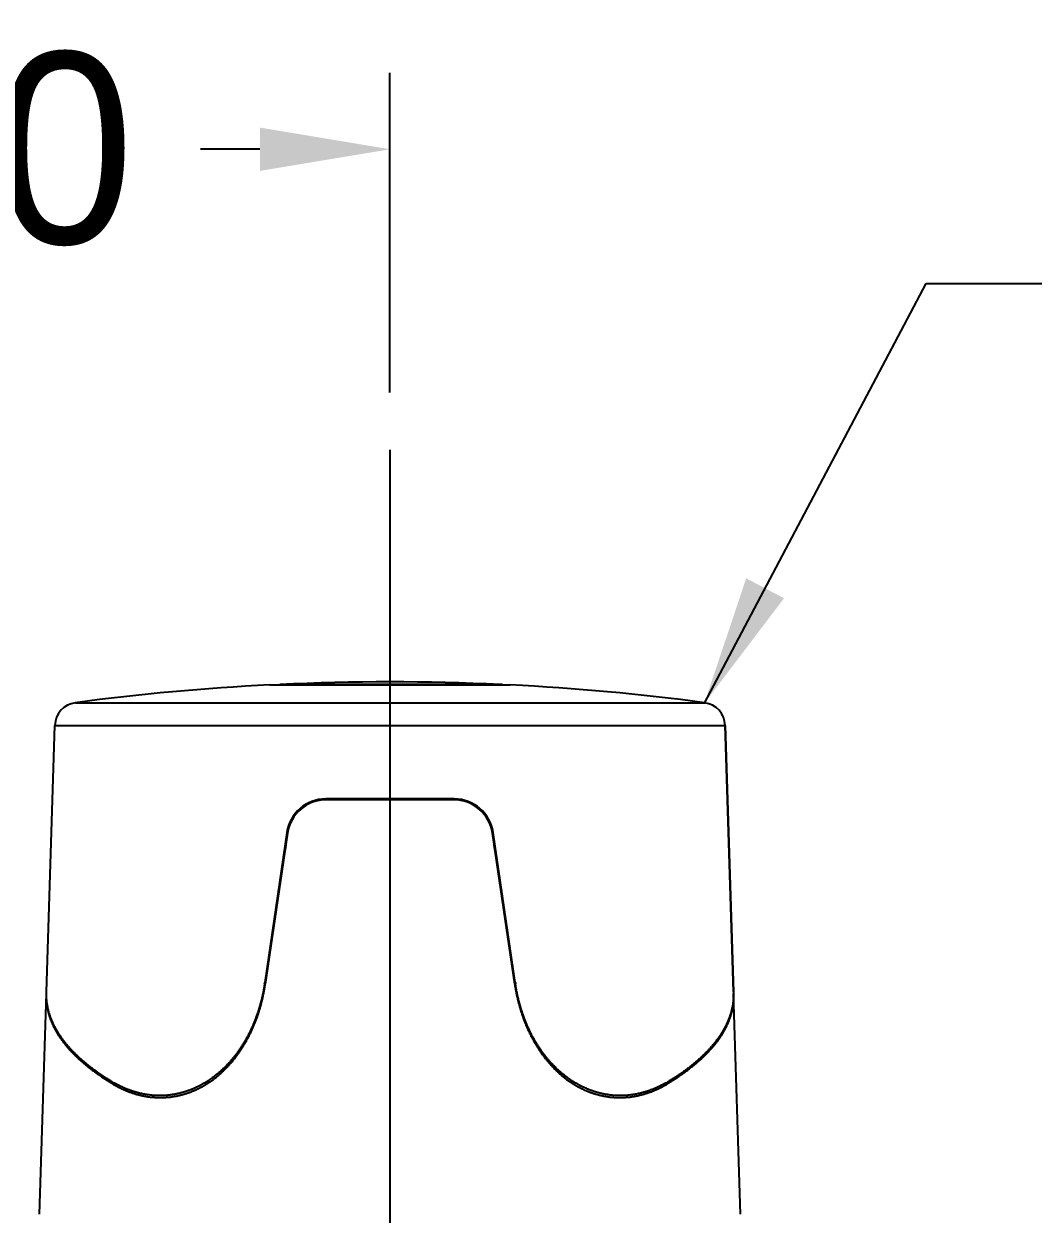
# Model space of a CAD drawing. Header units: millimetres. Extents: x 0 to 5600, y -67 to 2530.
# Drawn here: x 5175.9 to 5307.9, y 992.4 to 1148.1 of the extents above; entities that cross this region are included whole.
import ezdxf
from ezdxf.lldxf.tags import DXFTag

# ---------------------------------------------------------------- set-up
doc = ezdxf.new("R2010")
doc.units = ezdxf.units.MM
for name, color, linetype in [('내부선 및 부속', 4, 'Continuous'), ('중심선', 1, 'DASHED'), ('치수선', 7, 'Continuous')]:
    doc.layers.add(name, color=color, linetype=linetype)
doc.styles.add('____', font='')
doc.styles.get('____').set_extended_font_data('굴림')
tags = doc.linetypes.add('DASHED', pattern=[25.72, 12.86, -12.86]).pattern_tags.tags
tags[6:7] = [DXFTag(74, 4), DXFTag(75, 0), DXFTag(340, '0'), DXFTag(46, 0.0), DXFTag(50, 0.0), DXFTag(44, 0.0), DXFTag(45, 0.0)]
tags[4:5] = [DXFTag(74, 4), DXFTag(75, 0), DXFTag(340, '0'), DXFTag(46, 0.0), DXFTag(50, 0.0), DXFTag(44, 0.0), DXFTag(45, 0.0)]
doc.dimstyles.new('MSADIM', dxfattribs={"dimtxt": 33, "dimasz": 17, "dimexe": 10, "dimexo": 7.5, "dimgap": 10, "dimtad": 0, "dimtih": 1, "dimtoh": 1, "dimdec": 0, "dimzin": 1, "dimdsep": 46, "dimtxsty": '____', "dimcen": 11.25, "dimadec": 0, "dimazin": 0, "dimtfac": 1, "dimtdec": 0, "dimtix": 1, "dimtmove": 0, "dimatfit": 3, "dimfxl": 1, "dimtolj": 1, "dimtzin": 1, "dimarcsym": 0})

# ---------------------------------------------------------------- blocks, each defined once
blk = doc.blocks.new('*D25')
at = {"layer": '치수선', "color": 0, "linetype": 'Continuous', "lineweight": -2, "transparency": 16777216}
for p, q in [((5103.78, 991.99), (5103.78, 1141.66)), ((5223.78, 1099.84), (5223.78, 1141.66)), ((5120.78, 1131.66), (5127.13, 1131.66)), ((5206.78, 1131.66), (5199, 1131.66))]:
    blk.add_line(p, q, dxfattribs=at)
at = {"layer": '치수선', "color": 0, "linetype": 'Continuous', "transparency": 16777216}
for points in [[(5120.78, 1134.49), (5120.78, 1128.83), (5103.78, 1131.66)], [(5206.78, 1134.49), (5206.78, 1128.83), (5223.78, 1131.66)]]:
    blk.add_solid(points, dxfattribs=at)
at = {"layer": '치수선', "color": 0, "linetype": 'Continuous', "transparency": 16777216, "insert": (5163.07, 1131.66), "char_height": 25, "attachment_point": 5, "style": '____'}
blk.add_mtext('\\A1;120', dxfattribs=at)

msp = doc.modelspace()

# ---------------------------------------------------------------- linework, layer by layer
at = {"layer": '내부선 및 부속', "linetype": 'Continuous'}
for p, q in [((5208.07, 1061.61), (5239.5, 1061.61)), ((5238.2, 1061.68), (5209.36, 1061.68)), ((5182.65, 1059.28), (5264.92, 1059.28)), ((5178.87, 1021.49), (5179.97, 1056.33)), ((5179.97, 1056.33), (5267.59, 1056.33)), ((5267.59, 1056.33), (5268.69, 1021.49)), ((5268.69, 1021.49), (5267.59, 1056.33)), ((5232.18, 1046.71), (5215.38, 1046.71)), ((5232.09, 1046.61), (5215.47, 1046.61)), ((5210.3, 1042.33), (5207.41, 1022.71)), ((5210.39, 1042.23), (5207.48, 1022.47)), ((5240.08, 1022.47), (5237.17, 1042.23)), ((5240.15, 1022.71), (5237.26, 1042.33)), ((5177.95, 992.41), (5178.87, 1021.27)), ((5269.61, 992.41), (5268.7, 1021.27)), ((5187.58, 1009.42), (5187.61, 1009.64)), ((5259.95, 1009.64), (5259.99, 1009.42))]:
    msp.add_line(p, q, dxfattribs=at)
at = {"layer": '내부선 및 부속', "linetype": 'Continuous', "flags": 128}
for points in [[(5210.16, 1040.66), (5210.16, 1040.65), (5210.16, 1040.63), (5210.16, 1040.62), (5210.15, 1040.6), (5210.15, 1040.58), (5210.15, 1040.57), (5210.15, 1040.55), (5210.14, 1040.54), (5210.14, 1040.52), (5210.14, 1040.51), (5210.14, 1040.49), (5210.13, 1040.48), (5210.13, 1040.46), (5210.13, 1040.45), (5210.13, 1040.43), (5210.13, 1040.42), (5210.12, 1040.4), (5210.12, 1040.38), (5210.12, 1040.37), (5210.12, 1040.35), (5210.11, 1040.34), (5210.11, 1040.32), (5210.11, 1040.31), (5210.11, 1040.29), (5210.1, 1040.28), (5210.1, 1040.26), (5210.1, 1040.25), (5210.1, 1040.23), (5210.09, 1040.21), (5210.09, 1040.2), (5210.09, 1040.18), (5210.08, 1040.17), (5210.08, 1040.15), (5210.08, 1040.14), (5210.08, 1040.12), (5210.07, 1040.11), (5210.07, 1040.09), (5210.07, 1040.08), (5210.07, 1040.06), (5210.06, 1040.04), (5210.06, 1040.03), (5210.06, 1040.01), (5210.06, 1040), (5210.05, 1039.98), (5210.05, 1039.97), (5210.05, 1039.95), (5210.04, 1039.94), (5210.04, 1039.92), (5210.04, 1039.91), (5210.04, 1039.89), (5210.03, 1039.87), (5210.03, 1039.86), (5210.03, 1039.84), (5210.03, 1039.83), (5210.02, 1039.81), (5210.02, 1039.8), (5210.02, 1039.78), (5210.01, 1039.77), (5210.01, 1039.75), (5210.01, 1039.73), (5210, 1039.72), (5210, 1039.7), (5210, 1039.69), (5210, 1039.67), (5209.99, 1039.66), (5209.99, 1039.64), (5209.99, 1039.63), (5209.98, 1039.61), (5209.98, 1039.59), (5209.98, 1039.58), (5209.98, 1039.56), (5209.97, 1039.55), (5209.97, 1039.53), (5209.97, 1039.52), (5209.96, 1039.5), (5209.96, 1039.49), (5209.96, 1039.47), (5209.95, 1039.45), (5209.95, 1039.44), (5209.95, 1039.42), (5209.94, 1039.41), (5209.94, 1039.39), (5209.94, 1039.38), (5209.94, 1039.36), (5209.93, 1039.35), (5209.93, 1039.33), (5209.93, 1039.31), (5209.92, 1039.3), (5209.92, 1039.28), (5209.92, 1039.27), (5209.91, 1039.25), (5209.91, 1039.24), (5209.91, 1039.22), (5209.9, 1039.21), (5209.9, 1039.19)], [(5237.67, 1039.19), (5237.66, 1039.21), (5237.66, 1039.22), (5237.66, 1039.24), (5237.65, 1039.25), (5237.65, 1039.27), (5237.65, 1039.28), (5237.64, 1039.3), (5237.64, 1039.31), (5237.64, 1039.33), (5237.63, 1039.35), (5237.63, 1039.36), (5237.63, 1039.38), (5237.62, 1039.39), (5237.62, 1039.41), (5237.62, 1039.42), (5237.61, 1039.44), (5237.61, 1039.45), (5237.61, 1039.47), (5237.61, 1039.49), (5237.6, 1039.5), (5237.6, 1039.52), (5237.6, 1039.53), (5237.59, 1039.55), (5237.59, 1039.56), (5237.59, 1039.58), (5237.58, 1039.59), (5237.58, 1039.61), (5237.58, 1039.63), (5237.58, 1039.64), (5237.57, 1039.66), (5237.57, 1039.67), (5237.57, 1039.69), (5237.56, 1039.7), (5237.56, 1039.72), (5237.56, 1039.73), (5237.55, 1039.75), (5237.55, 1039.77), (5237.55, 1039.78), (5237.55, 1039.8), (5237.54, 1039.81), (5237.54, 1039.83), (5237.54, 1039.84), (5237.53, 1039.86), (5237.53, 1039.87), (5237.53, 1039.89), (5237.53, 1039.91), (5237.52, 1039.92), (5237.52, 1039.94), (5237.52, 1039.95), (5237.52, 1039.97), (5237.51, 1039.98), (5237.51, 1040), (5237.51, 1040.01), (5237.5, 1040.03), (5237.5, 1040.04), (5237.5, 1040.06), (5237.5, 1040.08), (5237.49, 1040.09), (5237.49, 1040.11), (5237.49, 1040.12), (5237.49, 1040.14), (5237.48, 1040.15), (5237.48, 1040.17), (5237.48, 1040.18), (5237.48, 1040.2), (5237.47, 1040.21), (5237.47, 1040.23), (5237.47, 1040.25), (5237.47, 1040.26), (5237.46, 1040.28), (5237.46, 1040.29), (5237.46, 1040.31), (5237.46, 1040.32), (5237.45, 1040.34), (5237.45, 1040.35), (5237.45, 1040.37), (5237.45, 1040.38), (5237.44, 1040.4), (5237.44, 1040.42), (5237.44, 1040.43), (5237.44, 1040.45), (5237.43, 1040.46), (5237.43, 1040.48), (5237.43, 1040.49), (5237.43, 1040.51), (5237.42, 1040.52), (5237.42, 1040.54), (5237.42, 1040.55), (5237.42, 1040.57), (5237.41, 1040.58), (5237.41, 1040.6), (5237.41, 1040.62), (5237.41, 1040.63), (5237.41, 1040.65), (5237.4, 1040.66)], [(5187.58, 1009.42), (5187.46, 1009.49), (5187.35, 1009.56), (5187.23, 1009.63), (5187.12, 1009.7), (5187.01, 1009.77), (5186.9, 1009.84), (5186.78, 1009.91), (5186.67, 1009.98), (5186.56, 1010.05), (5186.46, 1010.12), (5186.35, 1010.19), (5186.24, 1010.26), (5186.13, 1010.33), (5186.03, 1010.4), (5185.92, 1010.48), (5185.82, 1010.55), (5185.71, 1010.62), (5185.61, 1010.69), (5185.51, 1010.76), (5185.41, 1010.84), (5185.3, 1010.91), (5185.2, 1010.98), (5185.11, 1011.05), (5185.01, 1011.13), (5184.91, 1011.2), (5184.81, 1011.27), (5184.72, 1011.35), (5184.62, 1011.42), (5184.53, 1011.49), (5184.43, 1011.57), (5184.34, 1011.64), (5184.25, 1011.71), (5184.16, 1011.79), (5184.07, 1011.86), (5183.98, 1011.94), (5183.89, 1012.01), (5183.8, 1012.09), (5183.71, 1012.16), (5183.62, 1012.24), (5183.54, 1012.31), (5183.45, 1012.38), (5183.37, 1012.46), (5183.29, 1012.54), (5183.2, 1012.61), (5183.12, 1012.69), (5183.04, 1012.76), (5182.96, 1012.84), (5182.88, 1012.91), (5182.8, 1012.99), (5182.72, 1013.06), (5182.65, 1013.14), (5182.57, 1013.22), (5182.5, 1013.29), (5182.42, 1013.37), (5182.35, 1013.44), (5182.27, 1013.52), (5182.2, 1013.6), (5182.13, 1013.67), (5182.06, 1013.75), (5181.99, 1013.83), (5181.92, 1013.9), (5181.85, 1013.98), (5181.79, 1014.06), (5181.72, 1014.13), (5181.65, 1014.21), (5181.59, 1014.29), (5181.52, 1014.36), (5181.46, 1014.44), (5181.4, 1014.52), (5181.34, 1014.6), (5181.28, 1014.67), (5181.22, 1014.75), (5181.16, 1014.83), (5181.1, 1014.9), (5181.04, 1014.98), (5180.98, 1015.06), (5180.93, 1015.14), (5180.87, 1015.21), (5180.82, 1015.29), (5180.76, 1015.37), (5180.71, 1015.45), (5180.66, 1015.52), (5180.61, 1015.6), (5180.56, 1015.68), (5180.51, 1015.75), (5180.46, 1015.83), (5180.41, 1015.91), (5180.36, 1015.99), (5180.31, 1016.06), (5180.27, 1016.14), (5180.22, 1016.22), (5180.18, 1016.3), (5180.13, 1016.37), (5180.09, 1016.45), (5180.05, 1016.53), (5180.01, 1016.61), (5179.97, 1016.68), (5179.93, 1016.76), (5179.89, 1016.84), (5179.85, 1016.92), (5179.85, 1016.92), (5179.81, 1016.99), (5179.78, 1017.07), (5179.74, 1017.15), (5179.7, 1017.22), (5179.67, 1017.3), (5179.64, 1017.38), (5179.6, 1017.46), (5179.57, 1017.53), (5179.54, 1017.61), (5179.51, 1017.69), (5179.48, 1017.76), (5179.45, 1017.84), (5179.42, 1017.92), (5179.39, 1017.99), (5179.37, 1018.07), (5179.34, 1018.15), (5179.31, 1018.22), (5179.29, 1018.3), (5179.27, 1018.38), (5179.24, 1018.45), (5179.22, 1018.53), (5179.2, 1018.61), (5179.18, 1018.68), (5179.16, 1018.76), (5179.14, 1018.83), (5179.12, 1018.91), (5179.1, 1018.99), (5179.08, 1019.06), (5179.06, 1019.14), (5179.05, 1019.21), (5179.03, 1019.29), (5179.02, 1019.36), (5179, 1019.44), (5178.99, 1019.51), (5178.98, 1019.59), (5178.96, 1019.66), (5178.95, 1019.74), (5178.94, 1019.82), (5178.93, 1019.89), (5178.92, 1019.96), (5178.91, 1020.04), (5178.91, 1020.11), (5178.9, 1020.19), (5178.89, 1020.26), (5178.89, 1020.34), (5178.88, 1020.41), (5178.88, 1020.49), (5178.87, 1020.56), (5178.87, 1020.63), (5178.87, 1020.71), (5178.86, 1020.78), (5178.86, 1020.85), (5178.86, 1020.93), (5178.86, 1021), (5178.86, 1021.08), (5178.86, 1021.15), (5178.86, 1021.22), (5178.87, 1021.3), (5178.87, 1021.37), (5178.87, 1021.37)], [(5187.52, 1009.69), (5187.4, 1009.76), (5187.29, 1009.83), (5187.18, 1009.89), (5187.06, 1009.96), (5186.95, 1010.03), (5186.84, 1010.1), (5186.73, 1010.17), (5186.62, 1010.24), (5186.52, 1010.31), (5186.41, 1010.38), (5186.3, 1010.45), (5186.2, 1010.52), (5186.09, 1010.59), (5185.99, 1010.66), (5185.88, 1010.73), (5185.78, 1010.8), (5185.68, 1010.87), (5185.58, 1010.94), (5185.48, 1011.02), (5185.38, 1011.09), (5185.28, 1011.16), (5185.18, 1011.23), (5185.08, 1011.3), (5184.98, 1011.37), (5184.89, 1011.45), (5184.79, 1011.52), (5184.7, 1011.59), (5184.6, 1011.66), (5184.51, 1011.74), (5184.42, 1011.81), (5184.33, 1011.88), (5184.24, 1011.95), (5184.15, 1012.03), (5184.06, 1012.1), (5183.97, 1012.17), (5183.88, 1012.25), (5183.79, 1012.32), (5183.71, 1012.39), (5183.62, 1012.47), (5183.54, 1012.54), (5183.45, 1012.62), (5183.37, 1012.69), (5183.29, 1012.76), (5183.21, 1012.84), (5183.13, 1012.91), (5183.05, 1012.99), (5182.97, 1013.06), (5182.89, 1013.14), (5182.81, 1013.21), (5182.73, 1013.29), (5182.66, 1013.36), (5182.58, 1013.44), (5182.51, 1013.51), (5182.43, 1013.59), (5182.36, 1013.66), (5182.29, 1013.74), (5182.22, 1013.81), (5182.15, 1013.89), (5182.08, 1013.96), (5182.01, 1014.04), (5181.94, 1014.12), (5181.87, 1014.19), (5181.81, 1014.27), (5181.74, 1014.34), (5181.67, 1014.42), (5181.61, 1014.49), (5181.55, 1014.57), (5181.48, 1014.65), (5181.42, 1014.72), (5181.36, 1014.8), (5181.3, 1014.87), (5181.24, 1014.95), (5181.18, 1015.03), (5181.12, 1015.1), (5181.07, 1015.18), (5181.01, 1015.26), (5180.95, 1015.33), (5180.9, 1015.41), (5180.85, 1015.48), (5180.79, 1015.56), (5180.74, 1015.64), (5180.69, 1015.71), (5180.64, 1015.79), (5180.59, 1015.87), (5180.54, 1015.94), (5180.49, 1016.02), (5180.44, 1016.1), (5180.39, 1016.17), (5180.35, 1016.25), (5180.3, 1016.32), (5180.25, 1016.4), (5180.21, 1016.48), (5180.17, 1016.55), (5180.12, 1016.63), (5180.08, 1016.71), (5180.04, 1016.78), (5180, 1016.86), (5179.96, 1016.94), (5179.92, 1017.01), (5179.88, 1017.09), (5179.88, 1017.09), (5179.85, 1017.16), (5179.81, 1017.24), (5179.77, 1017.32), (5179.74, 1017.39), (5179.7, 1017.47), (5179.67, 1017.55), (5179.64, 1017.62), (5179.6, 1017.7), (5179.57, 1017.77), (5179.54, 1017.85), (5179.51, 1017.93), (5179.48, 1018), (5179.45, 1018.08), (5179.42, 1018.15), (5179.4, 1018.23), (5179.37, 1018.3), (5179.34, 1018.38), (5179.32, 1018.46), (5179.29, 1018.53), (5179.27, 1018.61), (5179.25, 1018.68), (5179.23, 1018.76), (5179.2, 1018.83), (5179.18, 1018.91), (5179.16, 1018.98), (5179.14, 1019.06), (5179.12, 1019.13), (5179.11, 1019.21), (5179.09, 1019.28), (5179.07, 1019.36), (5179.06, 1019.43), (5179.04, 1019.51), (5179.03, 1019.58), (5179.01, 1019.66), (5179, 1019.73), (5178.99, 1019.8), (5178.97, 1019.88), (5178.96, 1019.95), (5178.95, 1020.03), (5178.94, 1020.1), (5178.93, 1020.17), (5178.92, 1020.25), (5178.92, 1020.32), (5178.91, 1020.4), (5178.9, 1020.47), (5178.89, 1020.54), (5178.89, 1020.62), (5178.88, 1020.69), (5178.88, 1020.76), (5178.88, 1020.84), (5178.87, 1020.91), (5178.87, 1020.98), (5178.87, 1021.05), (5178.87, 1021.13), (5178.87, 1021.2), (5178.87, 1021.27), (5178.87, 1021.34), (5178.87, 1021.42), (5178.87, 1021.49), (5178.87, 1021.49)], [(5187.58, 1009.42), (5187.65, 1009.38), (5187.72, 1009.34), (5187.79, 1009.3), (5187.86, 1009.26), (5187.93, 1009.22), (5188, 1009.18), (5188.07, 1009.14), (5188.15, 1009.11), (5188.22, 1009.07), (5188.29, 1009.03), (5188.36, 1008.99), (5188.43, 1008.96), (5188.51, 1008.92), (5188.58, 1008.88), (5188.65, 1008.85), (5188.73, 1008.81), (5188.8, 1008.78), (5188.87, 1008.75), (5188.95, 1008.71), (5189.02, 1008.68), (5189.09, 1008.65), (5189.17, 1008.62), (5189.24, 1008.58), (5189.32, 1008.55), (5189.39, 1008.52), (5189.47, 1008.49), (5189.55, 1008.46), (5189.62, 1008.43), (5189.7, 1008.4), (5189.77, 1008.38), (5189.85, 1008.35), (5189.93, 1008.32), (5190, 1008.3), (5190.08, 1008.27), (5190.16, 1008.24), (5190.23, 1008.22), (5190.31, 1008.19), (5190.39, 1008.17), (5190.47, 1008.15), (5190.54, 1008.12), (5190.62, 1008.1), (5190.7, 1008.08), (5190.78, 1008.06), (5190.86, 1008.04), (5190.94, 1008.02), (5191.01, 1008), (5191.09, 1007.98), (5191.17, 1007.96), (5191.25, 1007.94), (5191.33, 1007.92), (5191.41, 1007.9), (5191.49, 1007.89), (5191.57, 1007.87), (5191.65, 1007.86), (5191.73, 1007.84), (5191.81, 1007.83), (5191.89, 1007.81), (5191.97, 1007.8), (5192.05, 1007.79), (5192.13, 1007.77), (5192.21, 1007.76), (5192.29, 1007.75), (5192.37, 1007.74), (5192.45, 1007.73), (5192.53, 1007.72), (5192.61, 1007.71), (5192.69, 1007.71), (5192.77, 1007.7), (5192.85, 1007.69), (5192.93, 1007.69), (5193.02, 1007.68), (5193.1, 1007.68), (5193.18, 1007.67), (5193.26, 1007.67), (5193.34, 1007.66), (5193.42, 1007.66), (5193.5, 1007.66), (5193.58, 1007.66), (5193.67, 1007.66), (5193.75, 1007.66), (5193.83, 1007.66), (5193.91, 1007.66), (5193.99, 1007.66), (5194.07, 1007.66), (5194.15, 1007.66), (5194.23, 1007.67), (5194.31, 1007.67), (5194.4, 1007.68), (5194.48, 1007.68), (5194.56, 1007.69), (5194.64, 1007.69), (5194.72, 1007.7), (5194.8, 1007.71), (5194.88, 1007.72), (5194.96, 1007.72), (5195.04, 1007.73), (5195.12, 1007.74), (5195.2, 1007.75), (5195.28, 1007.76), (5195.37, 1007.78), (5195.37, 1007.78), (5195.45, 1007.79), (5195.53, 1007.8), (5195.61, 1007.82), (5195.69, 1007.83), (5195.77, 1007.84), (5195.85, 1007.86), (5195.93, 1007.87), (5196, 1007.89), (5196.08, 1007.91), (5196.16, 1007.93), (5196.24, 1007.94), (5196.32, 1007.96), (5196.4, 1007.98), (5196.48, 1008), (5196.56, 1008.02), (5196.64, 1008.04), (5196.71, 1008.06), (5196.79, 1008.09), (5196.87, 1008.11), (5196.95, 1008.13), (5197.03, 1008.16), (5197.1, 1008.18), (5197.18, 1008.21), (5197.26, 1008.23), (5197.34, 1008.26), (5197.41, 1008.28), (5197.49, 1008.31), (5197.57, 1008.34), (5197.64, 1008.37), (5197.72, 1008.4), (5197.79, 1008.43), (5197.87, 1008.46), (5197.94, 1008.49), (5198.02, 1008.52), (5198.09, 1008.55), (5198.17, 1008.58), (5198.24, 1008.61), (5198.32, 1008.64), (5198.39, 1008.68), (5198.47, 1008.71), (5198.54, 1008.75), (5198.61, 1008.78), (5198.69, 1008.82), (5198.76, 1008.85), (5198.83, 1008.89), (5198.9, 1008.93), (5198.98, 1008.96), (5199.05, 1009), (5199.12, 1009.04), (5199.19, 1009.08), (5199.26, 1009.12), (5199.33, 1009.16), (5199.4, 1009.2), (5199.47, 1009.24), (5199.54, 1009.28), (5199.61, 1009.32), (5199.68, 1009.36), (5199.75, 1009.4), (5199.82, 1009.45), (5199.89, 1009.49), (5199.96, 1009.53), (5200.03, 1009.58), (5200.1, 1009.62), (5200.16, 1009.67), (5200.23, 1009.71), (5200.3, 1009.76), (5200.36, 1009.8), (5200.43, 1009.85), (5200.5, 1009.9), (5200.56, 1009.95), (5200.63, 1009.99), (5200.69, 1010.04), (5200.76, 1010.09), (5200.82, 1010.14), (5200.89, 1010.19), (5200.95, 1010.24), (5201.02, 1010.29), (5201.08, 1010.34), (5201.14, 1010.39), (5201.21, 1010.44), (5201.27, 1010.49), (5201.33, 1010.55), (5201.39, 1010.6), (5201.45, 1010.65), (5201.52, 1010.7), (5201.58, 1010.76), (5201.64, 1010.81), (5201.7, 1010.87), (5201.76, 1010.92), (5201.82, 1010.97), (5201.88, 1011.03), (5201.94, 1011.09), (5202, 1011.14), (5202.06, 1011.2), (5202.11, 1011.25), (5202.17, 1011.31), (5202.23, 1011.37), (5202.29, 1011.42), (5202.34, 1011.48), (5202.4, 1011.54), (5202.4, 1011.54), (5202.46, 1011.6), (5202.51, 1011.66), (5202.57, 1011.72), (5202.63, 1011.78), (5202.68, 1011.83), (5202.74, 1011.89), (5202.79, 1011.95), (5202.85, 1012.01), (5202.9, 1012.08), (5202.95, 1012.14), (5203.01, 1012.2), (5203.06, 1012.26), (5203.11, 1012.32), (5203.16, 1012.38), (5203.22, 1012.44), (5203.27, 1012.51), (5203.32, 1012.57), (5203.37, 1012.63), (5203.42, 1012.7), (5203.47, 1012.76), (5203.52, 1012.82), (5203.57, 1012.89), (5203.62, 1012.95), (5203.67, 1013.02), (5203.72, 1013.08), (5203.77, 1013.15), (5203.82, 1013.21), (5203.87, 1013.28), (5203.91, 1013.34), (5203.96, 1013.41), (5204.01, 1013.47), (5204.05, 1013.54), (5204.1, 1013.61), (5204.15, 1013.67), (5204.19, 1013.74), (5204.24, 1013.81), (5204.28, 1013.87), (5204.33, 1013.94), (5204.37, 1014.01), (5204.42, 1014.08), (5204.46, 1014.15), (5204.51, 1014.21), (5204.55, 1014.28), (5204.59, 1014.35), (5204.63, 1014.42), (5204.68, 1014.49), (5204.72, 1014.56), (5204.76, 1014.63), (5204.8, 1014.7), (5204.84, 1014.77), (5204.88, 1014.84), (5204.93, 1014.91), (5204.97, 1014.98), (5205.01, 1015.05), (5205.04, 1015.12), (5205.08, 1015.19), (5205.12, 1015.26), (5205.16, 1015.33), (5205.2, 1015.4), (5205.24, 1015.48), (5205.28, 1015.55), (5205.31, 1015.62), (5205.35, 1015.69), (5205.39, 1015.76), (5205.42, 1015.84), (5205.46, 1015.91), (5205.5, 1015.98), (5205.53, 1016.05), (5205.57, 1016.13), (5205.6, 1016.2), (5205.64, 1016.27), (5205.67, 1016.35), (5205.71, 1016.42), (5205.74, 1016.49), (5205.77, 1016.57), (5205.81, 1016.64), (5205.84, 1016.72), (5205.87, 1016.79), (5205.91, 1016.86), (5205.94, 1016.94), (5205.97, 1017.01), (5206, 1017.09), (5206.03, 1017.16), (5206.06, 1017.24), (5206.09, 1017.31), (5206.12, 1017.39), (5206.15, 1017.46), (5206.18, 1017.54), (5206.21, 1017.61), (5206.24, 1017.69), (5206.27, 1017.77), (5206.3, 1017.84), (5206.33, 1017.92), (5206.36, 1017.99), (5206.38, 1018.07), (5206.41, 1018.15), (5206.44, 1018.22), (5206.47, 1018.3), (5206.49, 1018.38), (5206.52, 1018.45), (5206.52, 1018.45), (5206.54, 1018.53), (5206.57, 1018.61), (5206.6, 1018.68), (5206.62, 1018.76), (5206.65, 1018.84), (5206.67, 1018.92), (5206.69, 1018.99), (5206.72, 1019.07), (5206.74, 1019.15), (5206.76, 1019.23), (5206.79, 1019.3), (5206.81, 1019.38), (5206.83, 1019.46), (5206.86, 1019.54), (5206.88, 1019.62), (5206.9, 1019.69), (5206.92, 1019.77), (5206.94, 1019.85), (5206.96, 1019.93), (5206.98, 1020.01), (5207, 1020.09), (5207.02, 1020.16), (5207.04, 1020.24), (5207.06, 1020.32), (5207.08, 1020.4), (5207.1, 1020.48), (5207.12, 1020.56), (5207.14, 1020.64), (5207.16, 1020.72), (5207.17, 1020.79), (5207.19, 1020.87), (5207.21, 1020.95), (5207.22, 1021.03), (5207.24, 1021.11), (5207.26, 1021.19), (5207.27, 1021.27), (5207.29, 1021.35), (5207.3, 1021.43), (5207.32, 1021.51), (5207.33, 1021.59), (5207.35, 1021.67), (5207.36, 1021.75), (5207.38, 1021.83), (5207.39, 1021.91), (5207.41, 1021.99), (5207.42, 1022.07), (5207.43, 1022.15), (5207.44, 1022.23), (5207.46, 1022.31), (5207.47, 1022.39), (5207.48, 1022.47), (5207.48, 1022.47)], [(5207.38, 1022.49), (5207.37, 1022.41), (5207.35, 1022.33), (5207.34, 1022.25), (5207.33, 1022.18), (5207.31, 1022.1), (5207.3, 1022.02), (5207.29, 1021.94), (5207.27, 1021.86), (5207.26, 1021.78), (5207.24, 1021.7), (5207.23, 1021.63), (5207.21, 1021.55), (5207.2, 1021.47), (5207.18, 1021.39), (5207.16, 1021.31), (5207.15, 1021.23), (5207.13, 1021.16), (5207.11, 1021.08), (5207.1, 1021), (5207.08, 1020.92), (5207.06, 1020.84), (5207.04, 1020.77), (5207.02, 1020.69), (5207.01, 1020.61), (5206.99, 1020.53), (5206.97, 1020.46), (5206.95, 1020.38), (5206.93, 1020.3), (5206.91, 1020.22), (5206.89, 1020.15), (5206.87, 1020.07), (5206.85, 1019.99), (5206.83, 1019.91), (5206.8, 1019.84), (5206.78, 1019.76), (5206.76, 1019.68), (5206.74, 1019.61), (5206.72, 1019.53), (5206.69, 1019.45), (5206.67, 1019.38), (5206.65, 1019.3), (5206.62, 1019.22), (5206.6, 1019.15), (5206.57, 1019.07), (5206.55, 1018.99), (5206.53, 1018.92), (5206.5, 1018.84), (5206.47, 1018.77), (5206.45, 1018.69), (5206.42, 1018.62), (5206.4, 1018.54), (5206.37, 1018.46), (5206.34, 1018.39), (5206.32, 1018.31), (5206.29, 1018.24), (5206.26, 1018.16), (5206.23, 1018.09), (5206.21, 1018.01), (5206.18, 1017.94), (5206.15, 1017.86), (5206.12, 1017.79), (5206.09, 1017.72), (5206.06, 1017.64), (5206.03, 1017.57), (5206, 1017.49), (5205.97, 1017.42), (5205.94, 1017.34), (5205.91, 1017.27), (5205.88, 1017.2), (5205.85, 1017.12), (5205.81, 1017.05), (5205.78, 1016.98), (5205.75, 1016.9), (5205.72, 1016.83), (5205.68, 1016.76), (5205.65, 1016.69), (5205.62, 1016.61), (5205.58, 1016.54), (5205.55, 1016.47), (5205.51, 1016.4), (5205.48, 1016.32), (5205.44, 1016.25), (5205.41, 1016.18), (5205.37, 1016.11), (5205.34, 1016.04), (5205.3, 1015.97), (5205.26, 1015.9), (5205.23, 1015.82), (5205.19, 1015.75), (5205.15, 1015.68), (5205.11, 1015.61), (5205.08, 1015.54), (5205.04, 1015.47), (5205, 1015.4), (5204.96, 1015.33), (5204.92, 1015.26), (5204.88, 1015.19), (5204.84, 1015.12), (5204.8, 1015.05), (5204.76, 1014.99), (5204.76, 1014.99), (5204.72, 1014.92), (5204.68, 1014.85), (5204.64, 1014.78), (5204.6, 1014.71), (5204.55, 1014.64), (5204.51, 1014.58), (5204.47, 1014.51), (5204.43, 1014.44), (5204.38, 1014.37), (5204.34, 1014.31), (5204.3, 1014.24), (5204.25, 1014.17), (5204.21, 1014.11), (5204.16, 1014.04), (5204.12, 1013.97), (5204.07, 1013.91), (5204.03, 1013.84), (5203.98, 1013.78), (5203.94, 1013.71), (5203.89, 1013.64), (5203.84, 1013.58), (5203.8, 1013.52), (5203.75, 1013.45), (5203.7, 1013.39), (5203.65, 1013.32), (5203.6, 1013.26), (5203.56, 1013.2), (5203.51, 1013.13), (5203.46, 1013.07), (5203.41, 1013.01), (5203.36, 1012.94), (5203.31, 1012.88), (5203.26, 1012.82), (5203.21, 1012.76), (5203.16, 1012.7), (5203.1, 1012.63), (5203.05, 1012.57), (5203, 1012.51), (5202.95, 1012.45), (5202.9, 1012.39), (5202.84, 1012.33), (5202.79, 1012.27), (5202.74, 1012.21), (5202.68, 1012.15), (5202.63, 1012.09), (5202.57, 1012.04), (5202.52, 1011.98), (5202.46, 1011.92), (5202.41, 1011.86), (5202.35, 1011.8), (5202.3, 1011.75), (5202.24, 1011.69), (5202.18, 1011.63), (5202.13, 1011.58), (5202.07, 1011.52), (5202.01, 1011.46), (5201.95, 1011.41), (5201.9, 1011.35), (5201.84, 1011.3), (5201.78, 1011.24), (5201.72, 1011.19), (5201.66, 1011.14), (5201.6, 1011.08), (5201.54, 1011.03), (5201.48, 1010.98), (5201.42, 1010.92), (5201.36, 1010.87), (5201.3, 1010.82), (5201.24, 1010.77), (5201.18, 1010.72), (5201.11, 1010.67), (5201.05, 1010.62), (5200.99, 1010.57), (5200.93, 1010.52), (5200.86, 1010.47), (5200.8, 1010.42), (5200.74, 1010.37), (5200.67, 1010.32), (5200.61, 1010.27), (5200.54, 1010.23), (5200.48, 1010.18), (5200.41, 1010.13), (5200.35, 1010.09), (5200.28, 1010.04), (5200.22, 1010), (5200.15, 1009.95), (5200.08, 1009.91), (5200.02, 1009.86), (5199.95, 1009.82), (5199.88, 1009.77), (5199.82, 1009.73), (5199.75, 1009.69), (5199.68, 1009.65), (5199.61, 1009.6), (5199.54, 1009.56), (5199.47, 1009.52), (5199.4, 1009.48), (5199.33, 1009.44), (5199.27, 1009.4), (5199.2, 1009.36), (5199.2, 1009.36), (5199.13, 1009.33), (5199.05, 1009.29), (5198.98, 1009.25), (5198.91, 1009.21), (5198.84, 1009.18), (5198.77, 1009.14), (5198.7, 1009.1), (5198.63, 1009.07), (5198.55, 1009.03), (5198.48, 1009), (5198.41, 1008.96), (5198.34, 1008.93), (5198.26, 1008.9), (5198.19, 1008.87), (5198.12, 1008.83), (5198.04, 1008.8), (5197.97, 1008.77), (5197.89, 1008.74), (5197.82, 1008.71), (5197.75, 1008.68), (5197.67, 1008.65), (5197.6, 1008.62), (5197.52, 1008.6), (5197.45, 1008.57), (5197.37, 1008.54), (5197.29, 1008.52), (5197.22, 1008.49), (5197.14, 1008.46), (5197.07, 1008.44), (5196.99, 1008.42), (5196.91, 1008.39), (5196.84, 1008.37), (5196.76, 1008.35), (5196.68, 1008.32), (5196.61, 1008.3), (5196.53, 1008.28), (5196.45, 1008.26), (5196.37, 1008.24), (5196.3, 1008.22), (5196.22, 1008.2), (5196.14, 1008.19), (5196.06, 1008.17), (5195.98, 1008.15), (5195.91, 1008.13), (5195.83, 1008.12), (5195.75, 1008.1), (5195.67, 1008.09), (5195.59, 1008.08), (5195.51, 1008.06), (5195.43, 1008.05), (5195.35, 1008.04), (5195.27, 1008.02), (5195.19, 1008.01), (5195.12, 1008), (5195.04, 1007.99), (5194.96, 1007.98), (5194.88, 1007.97), (5194.8, 1007.97), (5194.72, 1007.96), (5194.64, 1007.95), (5194.56, 1007.94), (5194.48, 1007.94), (5194.4, 1007.93), (5194.32, 1007.93), (5194.24, 1007.92), (5194.16, 1007.92), (5194.08, 1007.92), (5194, 1007.91), (5193.92, 1007.91), (5193.84, 1007.91), (5193.76, 1007.91), (5193.68, 1007.91), (5193.6, 1007.91), (5193.52, 1007.91), (5193.44, 1007.91), (5193.36, 1007.92), (5193.28, 1007.92), (5193.2, 1007.92), (5193.12, 1007.93), (5193.04, 1007.93), (5192.96, 1007.94), (5192.88, 1007.94), (5192.8, 1007.95), (5192.72, 1007.95), (5192.64, 1007.96), (5192.56, 1007.97), (5192.48, 1007.98), (5192.4, 1007.99), (5192.32, 1008), (5192.24, 1008.01), (5192.16, 1008.02), (5192.08, 1008.03), (5192, 1008.04), (5191.92, 1008.05), (5191.84, 1008.07), (5191.77, 1008.08), (5191.69, 1008.09), (5191.61, 1008.11), (5191.53, 1008.12), (5191.45, 1008.14), (5191.45, 1008.14), (5191.37, 1008.16), (5191.29, 1008.17), (5191.22, 1008.19), (5191.14, 1008.21), (5191.06, 1008.23), (5190.98, 1008.25), (5190.9, 1008.27), (5190.83, 1008.29), (5190.75, 1008.31), (5190.67, 1008.33), (5190.6, 1008.35), (5190.52, 1008.37), (5190.44, 1008.39), (5190.37, 1008.42), (5190.29, 1008.44), (5190.21, 1008.46), (5190.14, 1008.49), (5190.06, 1008.51), (5189.98, 1008.54), (5189.91, 1008.57), (5189.83, 1008.59), (5189.76, 1008.62), (5189.68, 1008.65), (5189.61, 1008.68), (5189.53, 1008.7), (5189.46, 1008.73), (5189.38, 1008.76), (5189.31, 1008.79), (5189.24, 1008.82), (5189.16, 1008.85), (5189.09, 1008.89), (5189.02, 1008.92), (5188.94, 1008.95), (5188.87, 1008.98), (5188.8, 1009.02), (5188.72, 1009.05), (5188.65, 1009.08), (5188.58, 1009.12), (5188.51, 1009.15), (5188.44, 1009.19), (5188.36, 1009.22), (5188.29, 1009.26), (5188.22, 1009.3), (5188.15, 1009.33), (5188.08, 1009.37), (5188.01, 1009.41), (5187.94, 1009.45), (5187.87, 1009.49), (5187.8, 1009.53), (5187.73, 1009.56), (5187.66, 1009.6), (5187.66, 1009.6)], [(5240.08, 1022.47), (5240.1, 1022.39), (5240.11, 1022.31), (5240.12, 1022.23), (5240.13, 1022.15), (5240.15, 1022.07), (5240.16, 1021.99), (5240.17, 1021.91), (5240.19, 1021.83), (5240.2, 1021.75), (5240.22, 1021.67), (5240.23, 1021.59), (5240.25, 1021.51), (5240.26, 1021.43), (5240.28, 1021.35), (5240.29, 1021.27), (5240.31, 1021.19), (5240.32, 1021.11), (5240.34, 1021.03), (5240.36, 1020.95), (5240.38, 1020.87), (5240.39, 1020.79), (5240.41, 1020.72), (5240.43, 1020.64), (5240.45, 1020.56), (5240.47, 1020.48), (5240.48, 1020.4), (5240.5, 1020.32), (5240.52, 1020.24), (5240.54, 1020.16), (5240.56, 1020.09), (5240.58, 1020.01), (5240.6, 1019.93), (5240.62, 1019.85), (5240.65, 1019.77), (5240.67, 1019.69), (5240.69, 1019.62), (5240.71, 1019.54), (5240.73, 1019.46), (5240.75, 1019.38), (5240.78, 1019.3), (5240.8, 1019.23), (5240.82, 1019.15), (5240.85, 1019.07), (5240.87, 1018.99), (5240.9, 1018.92), (5240.92, 1018.84), (5240.95, 1018.76), (5240.97, 1018.68), (5241, 1018.61), (5241.02, 1018.53), (5241.05, 1018.45), (5241.07, 1018.38), (5241.1, 1018.3), (5241.13, 1018.22), (5241.15, 1018.15), (5241.18, 1018.07), (5241.21, 1017.99), (5241.24, 1017.92), (5241.27, 1017.84), (5241.29, 1017.77), (5241.32, 1017.69), (5241.35, 1017.61), (5241.38, 1017.54), (5241.41, 1017.46), (5241.44, 1017.39), (5241.47, 1017.31), (5241.5, 1017.24), (5241.53, 1017.16), (5241.56, 1017.09), (5241.6, 1017.01), (5241.63, 1016.94), (5241.66, 1016.86), (5241.69, 1016.79), (5241.72, 1016.72), (5241.76, 1016.64), (5241.79, 1016.57), (5241.82, 1016.49), (5241.86, 1016.42), (5241.89, 1016.35), (5241.93, 1016.27), (5241.96, 1016.2), (5242, 1016.13), (5242.03, 1016.05), (5242.07, 1015.98), (5242.1, 1015.91), (5242.14, 1015.84), (5242.18, 1015.76), (5242.21, 1015.69), (5242.25, 1015.62), (5242.29, 1015.55), (5242.33, 1015.48), (5242.37, 1015.4), (5242.4, 1015.33), (5242.44, 1015.26), (5242.48, 1015.19), (5242.52, 1015.12), (5242.56, 1015.05), (5242.6, 1014.98), (5242.64, 1014.91), (5242.68, 1014.84), (5242.68, 1014.84), (5242.72, 1014.77), (5242.76, 1014.7), (5242.8, 1014.63), (5242.85, 1014.56), (5242.89, 1014.49), (5242.93, 1014.42), (5242.97, 1014.35), (5243.02, 1014.28), (5243.06, 1014.21), (5243.1, 1014.15), (5243.15, 1014.08), (5243.19, 1014.01), (5243.24, 1013.94), (5243.28, 1013.87), (5243.33, 1013.81), (5243.37, 1013.74), (5243.42, 1013.67), (5243.46, 1013.61), (5243.51, 1013.54), (5243.56, 1013.47), (5243.61, 1013.41), (5243.65, 1013.34), (5243.7, 1013.28), (5243.75, 1013.21), (5243.8, 1013.15), (5243.85, 1013.08), (5243.89, 1013.02), (5243.94, 1012.95), (5243.99, 1012.89), (5244.04, 1012.82), (5244.09, 1012.76), (5244.14, 1012.7), (5244.19, 1012.63), (5244.25, 1012.57), (5244.3, 1012.51), (5244.35, 1012.44), (5244.4, 1012.38), (5244.45, 1012.32), (5244.51, 1012.26), (5244.56, 1012.2), (5244.61, 1012.14), (5244.67, 1012.08), (5244.72, 1012.01), (5244.77, 1011.95), (5244.83, 1011.89), (5244.88, 1011.83), (5244.94, 1011.78), (5245, 1011.72), (5245.05, 1011.66), (5245.11, 1011.6), (5245.16, 1011.54), (5245.22, 1011.48), (5245.28, 1011.42), (5245.34, 1011.37), (5245.39, 1011.31), (5245.45, 1011.25), (5245.51, 1011.2), (5245.57, 1011.14), (5245.63, 1011.09), (5245.69, 1011.03), (5245.75, 1010.97), (5245.81, 1010.92), (5245.87, 1010.87), (5245.93, 1010.81), (5245.99, 1010.76), (5246.05, 1010.7), (5246.11, 1010.65), (5246.17, 1010.6), (5246.23, 1010.55), (5246.3, 1010.49), (5246.36, 1010.44), (5246.42, 1010.39), (5246.49, 1010.34), (5246.55, 1010.29), (5246.61, 1010.24), (5246.68, 1010.19), (5246.74, 1010.14), (5246.81, 1010.09), (5246.87, 1010.04), (5246.94, 1009.99), (5247, 1009.95), (5247.07, 1009.9), (5247.13, 1009.85), (5247.2, 1009.8), (5247.27, 1009.76), (5247.34, 1009.71), (5247.4, 1009.67), (5247.47, 1009.62), (5247.54, 1009.58), (5247.61, 1009.53), (5247.67, 1009.49), (5247.74, 1009.45), (5247.81, 1009.4), (5247.88, 1009.36), (5247.95, 1009.32), (5248.02, 1009.28), (5248.09, 1009.24), (5248.16, 1009.2), (5248.23, 1009.16), (5248.3, 1009.12), (5248.3, 1009.12), (5248.37, 1009.08), (5248.45, 1009.04), (5248.52, 1009), (5248.59, 1008.96), (5248.66, 1008.93), (5248.73, 1008.89), (5248.81, 1008.85), (5248.88, 1008.82), (5248.95, 1008.78), (5249.03, 1008.75), (5249.1, 1008.71), (5249.17, 1008.68), (5249.25, 1008.64), (5249.32, 1008.61), (5249.4, 1008.58), (5249.47, 1008.55), (5249.55, 1008.52), (5249.62, 1008.49), (5249.7, 1008.46), (5249.77, 1008.43), (5249.85, 1008.4), (5249.92, 1008.37), (5250, 1008.34), (5250.08, 1008.31), (5250.15, 1008.28), (5250.23, 1008.26), (5250.31, 1008.23), (5250.38, 1008.21), (5250.46, 1008.18), (5250.54, 1008.16), (5250.62, 1008.13), (5250.69, 1008.11), (5250.77, 1008.09), (5250.85, 1008.06), (5250.93, 1008.04), (5251.01, 1008.02), (5251.09, 1008), (5251.16, 1007.98), (5251.24, 1007.96), (5251.32, 1007.94), (5251.4, 1007.93), (5251.48, 1007.91), (5251.56, 1007.89), (5251.64, 1007.87), (5251.72, 1007.86), (5251.8, 1007.84), (5251.88, 1007.83), (5251.96, 1007.82), (5252.04, 1007.8), (5252.12, 1007.79), (5252.2, 1007.78), (5252.28, 1007.76), (5252.36, 1007.75), (5252.44, 1007.74), (5252.52, 1007.73), (5252.6, 1007.72), (5252.68, 1007.72), (5252.76, 1007.71), (5252.85, 1007.7), (5252.93, 1007.69), (5253.01, 1007.69), (5253.09, 1007.68), (5253.17, 1007.68), (5253.25, 1007.67), (5253.33, 1007.67), (5253.41, 1007.66), (5253.49, 1007.66), (5253.58, 1007.66), (5253.66, 1007.66), (5253.74, 1007.66), (5253.82, 1007.66), (5253.9, 1007.66), (5253.98, 1007.66), (5254.06, 1007.66), (5254.14, 1007.66), (5254.23, 1007.66), (5254.31, 1007.67), (5254.39, 1007.67), (5254.47, 1007.68), (5254.55, 1007.68), (5254.63, 1007.69), (5254.71, 1007.69), (5254.79, 1007.7), (5254.87, 1007.71), (5254.95, 1007.71), (5255.03, 1007.72), (5255.12, 1007.73), (5255.2, 1007.74), (5255.28, 1007.75), (5255.36, 1007.76), (5255.44, 1007.78), (5255.52, 1007.79), (5255.6, 1007.8), (5255.68, 1007.81), (5255.76, 1007.83), (5255.84, 1007.84), (5255.92, 1007.86), (5256, 1007.87), (5256.08, 1007.89), (5256.16, 1007.9), (5256.16, 1007.9), (5256.24, 1007.92), (5256.31, 1007.94), (5256.39, 1007.96), (5256.47, 1007.98), (5256.55, 1008), (5256.63, 1008.02), (5256.71, 1008.04), (5256.79, 1008.06), (5256.87, 1008.08), (5256.94, 1008.1), (5257.02, 1008.12), (5257.1, 1008.15), (5257.18, 1008.17), (5257.25, 1008.19), (5257.33, 1008.22), (5257.41, 1008.24), (5257.49, 1008.27), (5257.56, 1008.3), (5257.64, 1008.32), (5257.72, 1008.35), (5257.79, 1008.38), (5257.87, 1008.4), (5257.94, 1008.43), (5258.02, 1008.46), (5258.1, 1008.49), (5258.17, 1008.52), (5258.25, 1008.55), (5258.32, 1008.58), (5258.4, 1008.62), (5258.47, 1008.65), (5258.54, 1008.68), (5258.62, 1008.71), (5258.69, 1008.75), (5258.77, 1008.78), (5258.84, 1008.81), (5258.91, 1008.85), (5258.99, 1008.88), (5259.06, 1008.92), (5259.13, 1008.96), (5259.2, 1008.99), (5259.28, 1009.03), (5259.35, 1009.07), (5259.42, 1009.11), (5259.49, 1009.14), (5259.56, 1009.18), (5259.63, 1009.22), (5259.7, 1009.26), (5259.78, 1009.3), (5259.85, 1009.34), (5259.92, 1009.38), (5259.99, 1009.42), (5259.99, 1009.42)], [(5259.9, 1009.6), (5259.83, 1009.56), (5259.76, 1009.52), (5259.69, 1009.48), (5259.62, 1009.44), (5259.55, 1009.41), (5259.48, 1009.37), (5259.41, 1009.33), (5259.34, 1009.29), (5259.27, 1009.26), (5259.2, 1009.22), (5259.13, 1009.19), (5259.05, 1009.15), (5258.98, 1009.12), (5258.91, 1009.08), (5258.84, 1009.05), (5258.76, 1009.01), (5258.69, 1008.98), (5258.62, 1008.95), (5258.55, 1008.92), (5258.47, 1008.88), (5258.4, 1008.85), (5258.32, 1008.82), (5258.25, 1008.79), (5258.18, 1008.76), (5258.1, 1008.73), (5258.03, 1008.7), (5257.95, 1008.67), (5257.88, 1008.65), (5257.8, 1008.62), (5257.73, 1008.59), (5257.65, 1008.56), (5257.58, 1008.54), (5257.5, 1008.51), (5257.42, 1008.49), (5257.35, 1008.46), (5257.27, 1008.44), (5257.2, 1008.42), (5257.12, 1008.39), (5257.04, 1008.37), (5256.97, 1008.35), (5256.89, 1008.33), (5256.81, 1008.3), (5256.73, 1008.28), (5256.66, 1008.26), (5256.58, 1008.24), (5256.5, 1008.23), (5256.42, 1008.21), (5256.35, 1008.19), (5256.27, 1008.17), (5256.19, 1008.16), (5256.11, 1008.14), (5256.03, 1008.12), (5255.95, 1008.11), (5255.87, 1008.09), (5255.8, 1008.08), (5255.72, 1008.07), (5255.64, 1008.05), (5255.56, 1008.04), (5255.48, 1008.03), (5255.4, 1008.02), (5255.32, 1008.01), (5255.24, 1008), (5255.16, 1007.99), (5255.08, 1007.98), (5255, 1007.97), (5254.92, 1007.96), (5254.84, 1007.95), (5254.76, 1007.95), (5254.69, 1007.94), (5254.61, 1007.94), (5254.53, 1007.93), (5254.45, 1007.93), (5254.37, 1007.92), (5254.29, 1007.92), (5254.21, 1007.92), (5254.13, 1007.91), (5254.05, 1007.91), (5253.97, 1007.91), (5253.89, 1007.91), (5253.81, 1007.91), (5253.73, 1007.91), (5253.65, 1007.91), (5253.56, 1007.92), (5253.48, 1007.92), (5253.4, 1007.92), (5253.32, 1007.92), (5253.24, 1007.93), (5253.16, 1007.93), (5253.09, 1007.94), (5253.01, 1007.94), (5252.93, 1007.95), (5252.85, 1007.96), (5252.77, 1007.97), (5252.69, 1007.97), (5252.61, 1007.98), (5252.53, 1007.99), (5252.45, 1008), (5252.37, 1008.01), (5252.29, 1008.03), (5252.21, 1008.04), (5252.21, 1008.04), (5252.13, 1008.05), (5252.05, 1008.06), (5251.97, 1008.08), (5251.89, 1008.09), (5251.81, 1008.1), (5251.74, 1008.12), (5251.66, 1008.14), (5251.58, 1008.15), (5251.5, 1008.17), (5251.42, 1008.19), (5251.34, 1008.2), (5251.27, 1008.22), (5251.19, 1008.24), (5251.11, 1008.26), (5251.03, 1008.28), (5250.96, 1008.3), (5250.88, 1008.33), (5250.8, 1008.35), (5250.73, 1008.37), (5250.65, 1008.39), (5250.57, 1008.42), (5250.5, 1008.44), (5250.42, 1008.47), (5250.34, 1008.49), (5250.27, 1008.52), (5250.19, 1008.54), (5250.12, 1008.57), (5250.04, 1008.6), (5249.97, 1008.63), (5249.89, 1008.65), (5249.82, 1008.68), (5249.74, 1008.71), (5249.67, 1008.74), (5249.59, 1008.77), (5249.52, 1008.8), (5249.45, 1008.83), (5249.37, 1008.87), (5249.3, 1008.9), (5249.23, 1008.93), (5249.15, 1008.97), (5249.08, 1009), (5249.01, 1009.03), (5248.94, 1009.07), (5248.87, 1009.1), (5248.79, 1009.14), (5248.72, 1009.18), (5248.65, 1009.21), (5248.58, 1009.25), (5248.51, 1009.29), (5248.44, 1009.33), (5248.37, 1009.36), (5248.3, 1009.4), (5248.23, 1009.44), (5248.16, 1009.48), (5248.09, 1009.52), (5248.02, 1009.56), (5247.95, 1009.61), (5247.88, 1009.65), (5247.82, 1009.69), (5247.75, 1009.73), (5247.68, 1009.77), (5247.61, 1009.82), (5247.55, 1009.86), (5247.48, 1009.91), (5247.41, 1009.95), (5247.35, 1010), (5247.28, 1010.04), (5247.22, 1010.09), (5247.15, 1010.13), (5247.09, 1010.18), (5247.02, 1010.23), (5246.96, 1010.27), (5246.89, 1010.32), (5246.83, 1010.37), (5246.76, 1010.42), (5246.7, 1010.47), (5246.64, 1010.52), (5246.58, 1010.57), (5246.51, 1010.62), (5246.45, 1010.67), (5246.39, 1010.72), (5246.33, 1010.77), (5246.27, 1010.82), (5246.2, 1010.87), (5246.14, 1010.92), (5246.08, 1010.98), (5246.02, 1011.03), (5245.96, 1011.08), (5245.9, 1011.14), (5245.84, 1011.19), (5245.79, 1011.24), (5245.73, 1011.3), (5245.67, 1011.35), (5245.61, 1011.41), (5245.55, 1011.46), (5245.5, 1011.52), (5245.44, 1011.58), (5245.38, 1011.63), (5245.32, 1011.69), (5245.27, 1011.75), (5245.27, 1011.75), (5245.21, 1011.8), (5245.16, 1011.86), (5245.1, 1011.92), (5245.05, 1011.98), (5244.99, 1012.04), (5244.94, 1012.09), (5244.88, 1012.15), (5244.83, 1012.21), (5244.78, 1012.27), (5244.72, 1012.33), (5244.67, 1012.39), (5244.62, 1012.45), (5244.57, 1012.51), (5244.51, 1012.57), (5244.46, 1012.63), (5244.41, 1012.7), (5244.36, 1012.76), (5244.31, 1012.82), (5244.26, 1012.88), (5244.21, 1012.94), (5244.16, 1013.01), (5244.11, 1013.07), (5244.06, 1013.13), (5244.01, 1013.2), (5243.96, 1013.26), (5243.91, 1013.32), (5243.87, 1013.39), (5243.82, 1013.45), (5243.77, 1013.52), (5243.72, 1013.58), (5243.68, 1013.64), (5243.63, 1013.71), (5243.58, 1013.78), (5243.54, 1013.84), (5243.49, 1013.91), (5243.45, 1013.97), (5243.4, 1014.04), (5243.36, 1014.11), (5243.31, 1014.17), (5243.27, 1014.24), (5243.23, 1014.31), (5243.18, 1014.37), (5243.14, 1014.44), (5243.1, 1014.51), (5243.05, 1014.58), (5243.01, 1014.64), (5242.97, 1014.71), (5242.93, 1014.78), (5242.89, 1014.85), (5242.84, 1014.92), (5242.8, 1014.99), (5242.76, 1015.05), (5242.72, 1015.12), (5242.68, 1015.19), (5242.64, 1015.26), (5242.61, 1015.33), (5242.57, 1015.4), (5242.53, 1015.47), (5242.49, 1015.54), (5242.45, 1015.61), (5242.41, 1015.68), (5242.38, 1015.75), (5242.34, 1015.82), (5242.3, 1015.9), (5242.27, 1015.97), (5242.23, 1016.04), (5242.19, 1016.11), (5242.16, 1016.18), (5242.12, 1016.25), (5242.09, 1016.32), (5242.05, 1016.4), (5242.02, 1016.47), (5241.98, 1016.54), (5241.95, 1016.61), (5241.92, 1016.69), (5241.88, 1016.76), (5241.85, 1016.83), (5241.82, 1016.9), (5241.78, 1016.98), (5241.75, 1017.05), (5241.72, 1017.12), (5241.69, 1017.2), (5241.66, 1017.27), (5241.63, 1017.34), (5241.6, 1017.42), (5241.57, 1017.49), (5241.53, 1017.57), (5241.51, 1017.64), (5241.48, 1017.71), (5241.45, 1017.79), (5241.42, 1017.86), (5241.39, 1017.94), (5241.36, 1018.01), (5241.33, 1018.09), (5241.3, 1018.16), (5241.28, 1018.24), (5241.25, 1018.31), (5241.22, 1018.39), (5241.2, 1018.46), (5241.17, 1018.54), (5241.17, 1018.54), (5241.14, 1018.61), (5241.12, 1018.69), (5241.09, 1018.77), (5241.07, 1018.84), (5241.04, 1018.92), (5241.02, 1018.99), (5240.99, 1019.07), (5240.97, 1019.15), (5240.94, 1019.22), (5240.92, 1019.3), (5240.9, 1019.37), (5240.87, 1019.45), (5240.85, 1019.53), (5240.83, 1019.6), (5240.81, 1019.68), (5240.78, 1019.76), (5240.76, 1019.84), (5240.74, 1019.91), (5240.72, 1019.99), (5240.7, 1020.07), (5240.68, 1020.14), (5240.66, 1020.22), (5240.64, 1020.3), (5240.62, 1020.38), (5240.6, 1020.45), (5240.58, 1020.53), (5240.56, 1020.61), (5240.54, 1020.69), (5240.52, 1020.76), (5240.5, 1020.84), (5240.49, 1020.92), (5240.47, 1021), (5240.45, 1021.08), (5240.43, 1021.15), (5240.42, 1021.23), (5240.4, 1021.31), (5240.39, 1021.39), (5240.37, 1021.47), (5240.35, 1021.55), (5240.34, 1021.62), (5240.32, 1021.7), (5240.31, 1021.78), (5240.29, 1021.86), (5240.28, 1021.94), (5240.27, 1022.02), (5240.25, 1022.1), (5240.24, 1022.17), (5240.22, 1022.25), (5240.21, 1022.33), (5240.2, 1022.41), (5240.19, 1022.49), (5240.19, 1022.49)], [(5268.7, 1021.37), (5268.7, 1021.3), (5268.7, 1021.22), (5268.7, 1021.15), (5268.7, 1021.08), (5268.7, 1021), (5268.7, 1020.93), (5268.7, 1020.85), (5268.7, 1020.78), (5268.7, 1020.71), (5268.7, 1020.63), (5268.69, 1020.56), (5268.69, 1020.49), (5268.68, 1020.41), (5268.68, 1020.34), (5268.67, 1020.26), (5268.67, 1020.19), (5268.66, 1020.11), (5268.65, 1020.04), (5268.64, 1019.96), (5268.63, 1019.89), (5268.62, 1019.82), (5268.61, 1019.74), (5268.6, 1019.66), (5268.59, 1019.59), (5268.58, 1019.51), (5268.56, 1019.44), (5268.55, 1019.36), (5268.53, 1019.29), (5268.52, 1019.21), (5268.5, 1019.14), (5268.48, 1019.06), (5268.47, 1018.99), (5268.45, 1018.91), (5268.43, 1018.83), (5268.41, 1018.76), (5268.39, 1018.68), (5268.37, 1018.61), (5268.35, 1018.53), (5268.32, 1018.45), (5268.3, 1018.38), (5268.28, 1018.3), (5268.25, 1018.22), (5268.22, 1018.15), (5268.2, 1018.07), (5268.17, 1017.99), (5268.14, 1017.92), (5268.12, 1017.84), (5268.09, 1017.76), (5268.06, 1017.69), (5268.03, 1017.61), (5267.99, 1017.53), (5267.96, 1017.46), (5267.93, 1017.38), (5267.89, 1017.3), (5267.86, 1017.22), (5267.83, 1017.15), (5267.79, 1017.07), (5267.75, 1016.99), (5267.71, 1016.92), (5267.68, 1016.84), (5267.64, 1016.76), (5267.6, 1016.68), (5267.56, 1016.61), (5267.52, 1016.53), (5267.47, 1016.45), (5267.43, 1016.37), (5267.39, 1016.3), (5267.34, 1016.22), (5267.3, 1016.14), (5267.25, 1016.06), (5267.2, 1015.99), (5267.16, 1015.91), (5267.11, 1015.83), (5267.06, 1015.75), (5267.01, 1015.68), (5266.96, 1015.6), (5266.91, 1015.52), (5266.86, 1015.45), (5266.8, 1015.37), (5266.75, 1015.29), (5266.69, 1015.21), (5266.64, 1015.14), (5266.58, 1015.06), (5266.53, 1014.98), (5266.47, 1014.9), (5266.41, 1014.83), (5266.35, 1014.75), (5266.29, 1014.67), (5266.23, 1014.6), (5266.17, 1014.52), (5266.1, 1014.44), (5266.04, 1014.36), (5265.98, 1014.29), (5265.91, 1014.21), (5265.85, 1014.13), (5265.78, 1014.06), (5265.71, 1013.98), (5265.64, 1013.9), (5265.57, 1013.83), (5265.5, 1013.75), (5265.5, 1013.75), (5265.43, 1013.67), (5265.36, 1013.6), (5265.29, 1013.52), (5265.22, 1013.44), (5265.14, 1013.37), (5265.07, 1013.29), (5264.99, 1013.22), (5264.92, 1013.14), (5264.84, 1013.06), (5264.76, 1012.99), (5264.68, 1012.91), (5264.6, 1012.84), (5264.52, 1012.76), (5264.44, 1012.69), (5264.36, 1012.61), (5264.28, 1012.54), (5264.2, 1012.46), (5264.11, 1012.38), (5264.03, 1012.31), (5263.94, 1012.24), (5263.85, 1012.16), (5263.77, 1012.09), (5263.68, 1012.01), (5263.59, 1011.94), (5263.5, 1011.86), (5263.41, 1011.79), (5263.32, 1011.71), (5263.23, 1011.64), (5263.13, 1011.57), (5263.04, 1011.49), (5262.94, 1011.42), (5262.85, 1011.35), (5262.75, 1011.27), (5262.66, 1011.2), (5262.56, 1011.13), (5262.46, 1011.05), (5262.36, 1010.98), (5262.26, 1010.91), (5262.16, 1010.84), (5262.06, 1010.76), (5261.96, 1010.69), (5261.85, 1010.62), (5261.75, 1010.55), (5261.64, 1010.48), (5261.54, 1010.4), (5261.43, 1010.33), (5261.33, 1010.26), (5261.22, 1010.19), (5261.11, 1010.12), (5261, 1010.05), (5260.89, 1009.98), (5260.78, 1009.91), (5260.67, 1009.84), (5260.56, 1009.77), (5260.44, 1009.7), (5260.33, 1009.63), (5260.22, 1009.56), (5260.1, 1009.49), (5259.99, 1009.42), (5259.99, 1009.42)], [(5268.69, 1021.49), (5268.7, 1021.42), (5268.7, 1021.34), (5268.7, 1021.27), (5268.7, 1021.2), (5268.7, 1021.13), (5268.7, 1021.05), (5268.69, 1020.98), (5268.69, 1020.91), (5268.69, 1020.84), (5268.69, 1020.76), (5268.68, 1020.69), (5268.68, 1020.62), (5268.67, 1020.54), (5268.66, 1020.47), (5268.66, 1020.4), (5268.65, 1020.32), (5268.64, 1020.25), (5268.63, 1020.17), (5268.62, 1020.1), (5268.61, 1020.03), (5268.6, 1019.95), (5268.59, 1019.88), (5268.58, 1019.8), (5268.57, 1019.73), (5268.55, 1019.66), (5268.54, 1019.58), (5268.52, 1019.51), (5268.51, 1019.43), (5268.49, 1019.36), (5268.48, 1019.28), (5268.46, 1019.21), (5268.44, 1019.13), (5268.42, 1019.06), (5268.4, 1018.98), (5268.38, 1018.91), (5268.36, 1018.83), (5268.34, 1018.76), (5268.32, 1018.68), (5268.29, 1018.61), (5268.27, 1018.53), (5268.25, 1018.46), (5268.22, 1018.38), (5268.2, 1018.3), (5268.17, 1018.23), (5268.14, 1018.15), (5268.11, 1018.08), (5268.08, 1018), (5268.05, 1017.93), (5268.02, 1017.85), (5267.99, 1017.77), (5267.96, 1017.7), (5267.93, 1017.62), (5267.9, 1017.55), (5267.86, 1017.47), (5267.83, 1017.39), (5267.79, 1017.32), (5267.76, 1017.24), (5267.72, 1017.16), (5267.68, 1017.09), (5267.64, 1017.01), (5267.61, 1016.94), (5267.57, 1016.86), (5267.53, 1016.78), (5267.48, 1016.71), (5267.44, 1016.63), (5267.4, 1016.55), (5267.36, 1016.48), (5267.31, 1016.4), (5267.27, 1016.32), (5267.22, 1016.25), (5267.17, 1016.17), (5267.13, 1016.1), (5267.08, 1016.02), (5267.03, 1015.94), (5266.98, 1015.87), (5266.93, 1015.79), (5266.88, 1015.71), (5266.83, 1015.64), (5266.77, 1015.56), (5266.72, 1015.48), (5266.67, 1015.41), (5266.61, 1015.33), (5266.56, 1015.26), (5266.5, 1015.18), (5266.44, 1015.1), (5266.38, 1015.03), (5266.32, 1014.95), (5266.26, 1014.87), (5266.2, 1014.8), (5266.14, 1014.72), (5266.08, 1014.65), (5266.02, 1014.57), (5265.95, 1014.49), (5265.89, 1014.42), (5265.83, 1014.34), (5265.76, 1014.27), (5265.69, 1014.19), (5265.63, 1014.12), (5265.56, 1014.04), (5265.49, 1013.96), (5265.49, 1013.96), (5265.42, 1013.89), (5265.35, 1013.81), (5265.28, 1013.74), (5265.2, 1013.66), (5265.13, 1013.59), (5265.06, 1013.51), (5264.98, 1013.44), (5264.91, 1013.36), (5264.83, 1013.29), (5264.75, 1013.21), (5264.68, 1013.14), (5264.6, 1013.06), (5264.52, 1012.99), (5264.44, 1012.91), (5264.36, 1012.84), (5264.28, 1012.76), (5264.2, 1012.69), (5264.11, 1012.62), (5264.03, 1012.54), (5263.94, 1012.47), (5263.86, 1012.39), (5263.77, 1012.32), (5263.69, 1012.25), (5263.6, 1012.17), (5263.51, 1012.1), (5263.42, 1012.03), (5263.33, 1011.95), (5263.24, 1011.88), (5263.15, 1011.81), (5263.05, 1011.74), (5262.96, 1011.66), (5262.87, 1011.59), (5262.77, 1011.52), (5262.68, 1011.45), (5262.58, 1011.37), (5262.48, 1011.3), (5262.39, 1011.23), (5262.29, 1011.16), (5262.19, 1011.09), (5262.09, 1011.02), (5261.99, 1010.94), (5261.89, 1010.87), (5261.79, 1010.8), (5261.68, 1010.73), (5261.58, 1010.66), (5261.47, 1010.59), (5261.37, 1010.52), (5261.26, 1010.45), (5261.16, 1010.38), (5261.05, 1010.31), (5260.94, 1010.24), (5260.83, 1010.17), (5260.72, 1010.1), (5260.61, 1010.03), (5260.5, 1009.96), (5260.39, 1009.89), (5260.28, 1009.83), (5260.16, 1009.76), (5260.05, 1009.69), (5260.05, 1009.69)]]:
    msp.add_lwpolyline(points, dxfattribs=at)
at = {"layer": '내부선 및 부속', "linetype": 'Continuous'}
for centre, radius, start, end in [((5223.78, 750.05), 311.96, 92.8878, 97.5774), ((5223.78, 750.05), 311.96, 87.3507, 92.6493), ((5238.15, 1060.65), 1.03, 69.7722, 87.3507), ((5223.78, 750.05), 311.96, 82.4226, 87.1122), ((5223.78, 750.05), 311.96, 82.4226, 87.1122), ((5183.05, 1056.23), 3.08, 97.5774, 178.1874), ((5264.51, 1056.23), 3.08, 1.8126, 82.4226), ((5215.38, 1041.58), 5.13, 90, 171.6157), ((5215.47, 1041.48), 5.13, 90, 171.6157), ((5232.09, 1041.48), 5.13, 8.3843, 90), ((5232.18, 1041.58), 5.13, 8.3843, 90), ((5183.78, 1026.19), 23.89, 351.093, 351.6158), ((5263.82, 1026.2), 23.92, 188.3841, 188.9125), ((5194.76, 1021.85), 14.16, 239.2206, 239.9039), ((5252.82, 1021.83), 14.13, 300.0734, 300.7794)]:
    msp.add_arc(centre, radius, start, end, dxfattribs=at)
at = {"layer": '중심선'}
msp.add_line((5223.78, 1092.34), (5223.78, 210.2), dxfattribs=at)

# ---------------------------------------------------------------- dimensions: what is measured, and where the dimension line sits
at = {"layer": '치수선', "linetype": 'Continuous'}
dim = msp.add_linear_dim(base=(5223.78, 1131.66), p1=(5103.78, 984.49), p2=(5223.78, 1092.34), dimstyle='MSADIM', override={"dimtxt": 25}, dxfattribs=at)
dim.commit()
dim.dimension.update_dxf_attribs({"geometry": '*D25', "text_midpoint": (5163.07, 1131.66), "dimtype": 160})

# ---------------------------------------------------------------- leaders
at = {"layer": '치수선', "linetype": 'Continuous', "annotation_type": 0, "has_hookline": 1, "hookline_direction": 0}
msp.add_leader([(5264.88, 1059.22), (5293.86, 1114.1), (5310.86, 1114.1)], dimstyle='MSADIM', override={"dimtxt": 25}, dxfattribs=at)

doc.saveas('drawing.dxf')
